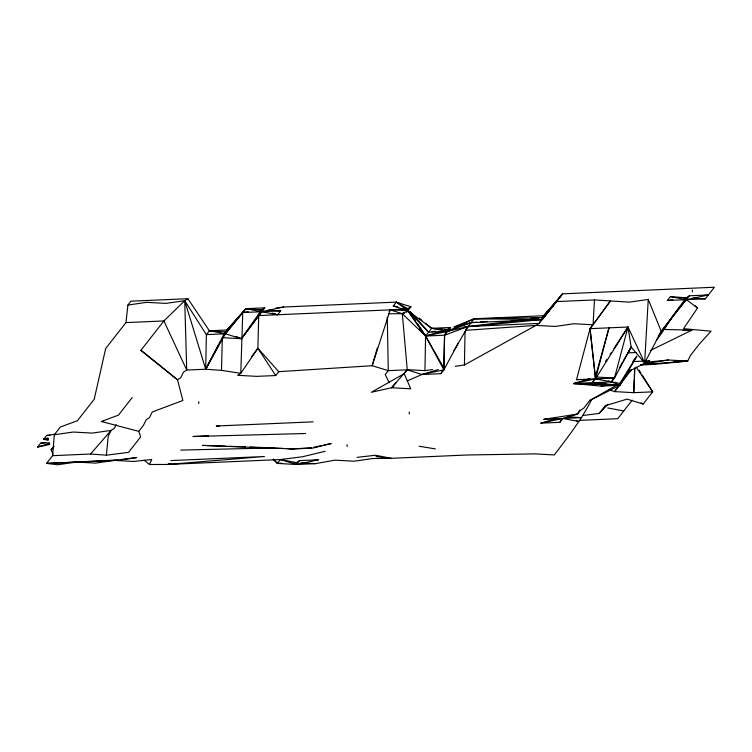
<?xml version="1.0" encoding="UTF-8"?>
<svg xmlns="http://www.w3.org/2000/svg" width="752" height="752" viewBox="0 0 752 752"><rect width="100%" height="100%" fill="white"/><g stroke="black" fill="none" stroke-linecap="round" stroke-linejoin="round"><path stroke-width="1.13" d="M259.666 313.659L258.707 315.577L257.898 348.298L240.781 373.33L237.613 375.304L256.733 376.367L275.711 375.539L278.738 371.676L372.174 365.716L388.267 370.642L407.246 369.815L421.91 374.505L440.888 373.678L443.915 369.815L443.765 367.925L425.594 336.031L407.781 310.858L407.781 308.79L410.949 306.807L396.295 302.116L283.739 307.013L275.984 308M283.739 307.013L261.734 311.704L241.439 338.72L225.346 333.794L209.394 330.758L187.887 298.704L184.71 300.678L163.908 320.944L140.915 350.319L177.5 379.769L180.677 377.786L183.554 372.033L186.731 370.05L205.71 369.232L206.368 334.621L184.71 300.678L165.882 303.394L146.753 302.332L127.925 305.049L125.951 322.599L105.684 348.496L94.207 399.274L77.475 420.65L60.376 427.023L54.332 434.75L52.612 455.674L46.558 463.401L57.603 464.764L76.441 462.057L118.825 459.839M406.935 369.646L424.936 370.642L425.594 336.031L417.322 323.388M455.242 366.29L464.416 364.974L465.056 331.519M223.447 337.723L241.439 338.72L264.76 307.841L245.782 308.668L242.755 312.531L240.781 373.33L221.511 370.379L222.319 337.667M443.765 367.925L444.573 335.213L446.011 332.337M634.218 379.769L633.748 392.676L614.619 391.613L609.261 389.968M634.303 377.419L634.641 368.029M634.81 368.649L633.748 392.676L652.727 391.848L642.227 375.135M623.831 360.02L631.144 347.086L644.652 362.915L661.262 331.35L648.243 299.428L629.405 302.135L594.475 299.926L593.065 324.798L590.038 328.662L576.521 379.694L614.478 378.04L631.144 347.086L627.995 327.007L590.038 328.662L595.499 378.867L592.473 382.73L620.015 385.268L636.822 356.204L619.864 383.379L620.015 385.268L589.747 400.515L583.693 408.251L580.525 410.235L577.498 414.098L562.881 418.469L540.885 423.16L559.864 422.333L562.881 418.469L578.843 421.505L576.69 420.847M648.243 299.428L644.652 362.915L627.995 327.007L613.914 348.561M52.612 455.674L90.569 454.02L106.38 455.176L108.241 436.141L111.117 430.388L114.295 428.405L116.212 424.57M621.199 382.129L620.015 385.268L601.036 386.096L573.494 383.558L595.499 378.867L609.017 327.834L595.358 376.978L595.499 378.867L619.864 383.379M589.888 378.623L573.494 383.558L611.451 381.903L614.478 378.04L627.995 327.007L595.499 378.867M377.297 348.016L372.174 365.716L390.241 309.852L404.275 308.997M144.083 460.168L149.469 464.501L151.754 459.519L133.518 461.465L114.398 460.403L95.56 463.11L76.441 462.057M440.888 373.678L442.326 370.802M540.594 320.531L539.156 323.407L535.988 325.39L464.416 364.974M559.864 422.333L560.823 420.415M593.431 380.813L592.473 382.73L597.041 382.843M631.144 347.086L628.258 352.838L636.07 352.5M656.242 340.299C664.947 329.733 670.991 317.504 679.846 306.985M640.544 364.974L653.939 364.391L687.676 361.082L690.552 355.329L699.633 343.73L711.063 331.2L683.53 328.662L697.546 308L695.121 305.81M221.511 370.379L205.71 369.232L225.196 331.914L228.373 329.931L209.394 330.758L206.368 334.621L225.346 333.794L242.755 312.531L248.292 311.732M125.951 322.599L163.908 320.944L186.731 370.05L184.71 300.678L205.71 369.232L215.89 349.877M216.961 347.847L218.033 345.807M458.024 343.514L443.915 369.815L421.91 374.505L407.274 380.897M591.777 399.265C581.775 419.475 567.873 437.072 554.299 454.941L535.17 453.879L467.293 454.988L391.378 458.297L372.879 458.513L354.042 461.22L334.922 460.158L315.483 463.646L296.504 464.473L277.375 463.411L273.258 459.331M205.71 369.232L225.346 333.794L228.373 329.931M608.236 380.926L611.451 381.903L613.143 378.923M619.328 367.982L622.703 362.013M572.958 414.86L577.498 414.098L579.811 410.084M453.86 350.752L468.101 326.5L522.396 320.004M605.595 361.308L606.873 359.343M610.079 354.446L611.357 352.481M658.207 336.022L684.809 299.644M260.239 311.751L241.439 338.72L236.025 336.454M619.338 385.015L614.619 391.613L631.454 369.768M620.682 383.135L630.101 369.937M251.6 356.674L257.898 348.298L278.738 371.676M673.726 315.135L661.262 331.35L689.368 295.79L708.346 294.972L686.341 299.663L670.389 296.617L667.362 300.49L705.32 298.835L714.4 287.236L562.571 293.844L542.032 317.654L542.183 319.544L463.514 327.158M675.108 313.33L682.807 303.827M127.925 305.049L130.951 301.176L187.887 298.704M49.707 444.46L37.6 447.045L40.627 443.182L45.054 442.543M55.545 434.167L46.68 435.446L43.654 439.309L48.213 440.183M132.164 397.62L118.459 415.132L101.36 421.496L138.753 431.357L140.633 436.903L128.526 452.366L106.38 455.176M138.753 431.357L143.369 425.444L146.255 419.691L149.422 417.717L152.308 411.964L182.868 400.487L177.5 379.769L140.915 350.319M280.712 310.886L242.755 312.531L226.728 330.222L245.782 308.668L277.685 314.75L280.712 310.886L268.332 310.2M389.028 311.394L390.241 309.852L407.922 310.67L431.648 328.304L447.6 331.341L468.101 326.5L539.156 323.407L545.209 315.671L474.155 318.763L453.86 326.894M476.937 322.223L471.128 322.636L447.6 331.341L428.621 332.168L407.922 310.67L393.268 305.979L396.295 302.116L407.781 308.79L407.922 310.67L425.594 336.031L443.915 369.815L444.573 335.213L450.627 327.477L431.648 328.304L425.463 323.247M273.39 459.124L277.375 463.411L280.402 459.547L302.548 456.746L325.165 451.275M406.719 312.212L410.949 306.807M299.531 460.609L296.354 462.583L296.504 464.473L318.51 459.782L299.531 460.609L296.504 464.473L280.402 459.547L167.846 464.445L149.469 464.501M403.88 312.306L402.32 313.716L407.246 369.815L391.595 387.741L371.338 392.281L404.219 373.678L410.724 388.803L391.595 387.741L396.069 382.618M465.685 329.592L474.155 318.763L542.032 317.654L545.209 315.671M258.707 315.577L390.241 309.852L402.32 313.716L425.594 336.031L447.6 331.341L474.155 318.763L542.183 319.544L562.571 293.844L542.183 319.544L471.128 322.636L455.345 327.186M633.287 360.706L634.697 358.901M582.546 415.546L599.156 413.44L605.21 405.713L627.074 399.133L643.167 404.059L652.727 391.848L636.23 367.126M632.235 400.149L617.712 418.704L579.754 420.359M542.183 319.544L559.544 297.707L542.032 317.654M52.96 454.048L51.098 449.762L54.135 446.171M684.226 302.163L686.341 299.663L686.2 297.773L689.368 295.79M543.593 316.564L556.518 301.58L594.475 299.926M90.569 454.02L111.117 430.388L92.289 433.096L73.16 432.043L54.332 434.75M403.523 374.082L407.246 369.815M543.564 315.962L556.518 301.58M51.098 449.762L53.524 447.233M599.156 413.44L608.058 404.2M264.76 307.841L261.583 309.824L259.374 310.144M450.627 327.477L447.459 329.461L445.24 329.771M589.747 400.515L617.862 384.526M388.38 313.716L402.32 313.716L407.781 310.858M626.651 372.447L649.568 360.847L645.103 361.045M650.358 350.488L691.943 330.137L664.552 329.489M391.595 387.741L393.691 386.829M468.101 326.5L444.573 335.213L425.594 336.031L419.625 328.915M48.025 437.993L43.654 439.309L48.166 439.647M37.6 447.045L49.623 443.426M441.988 331.106L425.594 336.031L431.648 328.304L447.459 329.461L447.6 331.341M421.91 374.505L438.303 369.57M540.885 423.16L556.179 418.554M647.322 361.524L649.568 360.847M170.873 460.581L264.45 456.511L167.846 464.445L171.221 463.561M167.846 464.445L171.268 463.627M402.32 313.716L404.256 313.302M48.053 438.378L43.654 439.309L48.119 439.121M311.413 447.769L290.234 449.066L312.522 448.145L331.218 443.539L323.51 445.184M313.612 447.299L321.311 445.654M643.063 363.968L668.547 360.02L687.676 361.082L640.685 364.776M567.243 416.834L581.86 417.642L543.903 419.296L577.498 414.098M206.368 334.621L208.586 334.302M431.949 331.688L435.267 331.209M667.362 300.49L672.908 299.691M683.982 298.093L686.2 297.773L670.389 296.617M424.936 370.642L432.691 369.523M576.521 379.694L578.739 379.375M601.036 386.096L605.463 385.456M543.903 419.296L549.449 418.497M703.919 295.527L708.346 294.972M121.044 459.557L136.544 457.592L117.716 460.309L46.558 463.401L75.294 462.104M314.073 460.346L318.51 459.782M535.104 318.481L538.573 318.068M357.068 457.357L375.427 455.251L391.378 458.297L376.047 456.53M645.282 362.304L668.547 360.02M480.425 321.978L487.399 321.489M530.414 318.472L538.545 317.899M466.24 330.288L535.988 325.39L555.108 326.443L573.945 323.736L593.065 324.798L610.286 301.082L590.038 328.662L595.358 376.978M208.614 435.784L192.954 436.517L305.65 433.5M683.004 330.523L691.943 330.137M632.827 361.58L642.866 361.139M101.36 421.496L103.597 421.402M313.152 421.844L216.266 426.008L219.575 425.914M46.68 435.446L50.027 435.305M40.627 443.182L49.557 442.787M277.375 463.411L281.84 463.223M294.126 462.687L296.354 462.583L280.402 459.547M673.886 361.674L687.676 361.082M271.105 448.004L283.419 448.408M180.706 450.091L274.424 447.91L272.111 447.825M576.972 383.548L573.494 383.558L620.015 385.268L611.451 381.903M582.772 383.52L605.952 383.435M225.844 446.209L202.702 445.4L293.543 448.972L286.794 448.596M229.313 446.331L245.509 446.895M250.134 447.064L264.008 447.543M692.949 298.149L705.32 298.835M646.062 363.959L653.939 364.391M596.477 377.043L614.478 378.04M300.856 462.837L315.483 463.646M209.394 330.758L225.196 331.914L225.346 333.794L245.782 308.668L261.583 309.824L261.734 311.704M419.127 446.256L435.389 448.906M607.804 407.932L623.756 410.977M393.268 305.979L397.733 306.844M405.544 308.358L407.781 308.79M272.318 313.105L277.685 314.75M641.136 402.884L643.167 404.059M396.295 302.116L407.922 310.67M686.341 299.663L697.546 308M419.268 318.181L421.928 320.352M410.094 311.384L428.621 332.168M412.867 316.573L415.414 320.465M257.898 348.298L275.711 375.539M639.134 370.219L640.986 373.171M389.151 382.655L385.24 374.505L388.267 370.642L387.28 317.203M692.254 290.037L692.395 291.926M409.191 412.115L409.332 414.004M347.02 444.695L347.17 446.585M198.669 401.643L198.819 403.523"/></g></svg>
